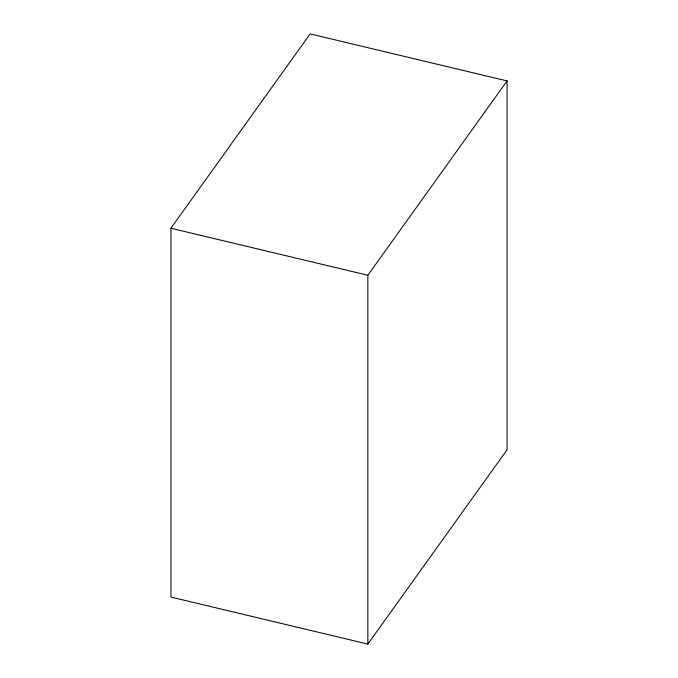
<?xml version="1.0" encoding="UTF-8"?>
<svg xmlns="http://www.w3.org/2000/svg" width="678" height="678" viewBox="0 0 678 678"><rect width="100%" height="100%" fill="white"/><g stroke="black" fill="none" stroke-linecap="round" stroke-linejoin="round"><path stroke-width="1.02" d="M170.924 228.24L310.151 33.9L507.076 80.928L507.076 449.76L367.849 644.1L170.924 597.072L170.924 228.24L367.849 275.26L507.076 80.928M367.849 275.26L367.849 644.1"/></g></svg>
